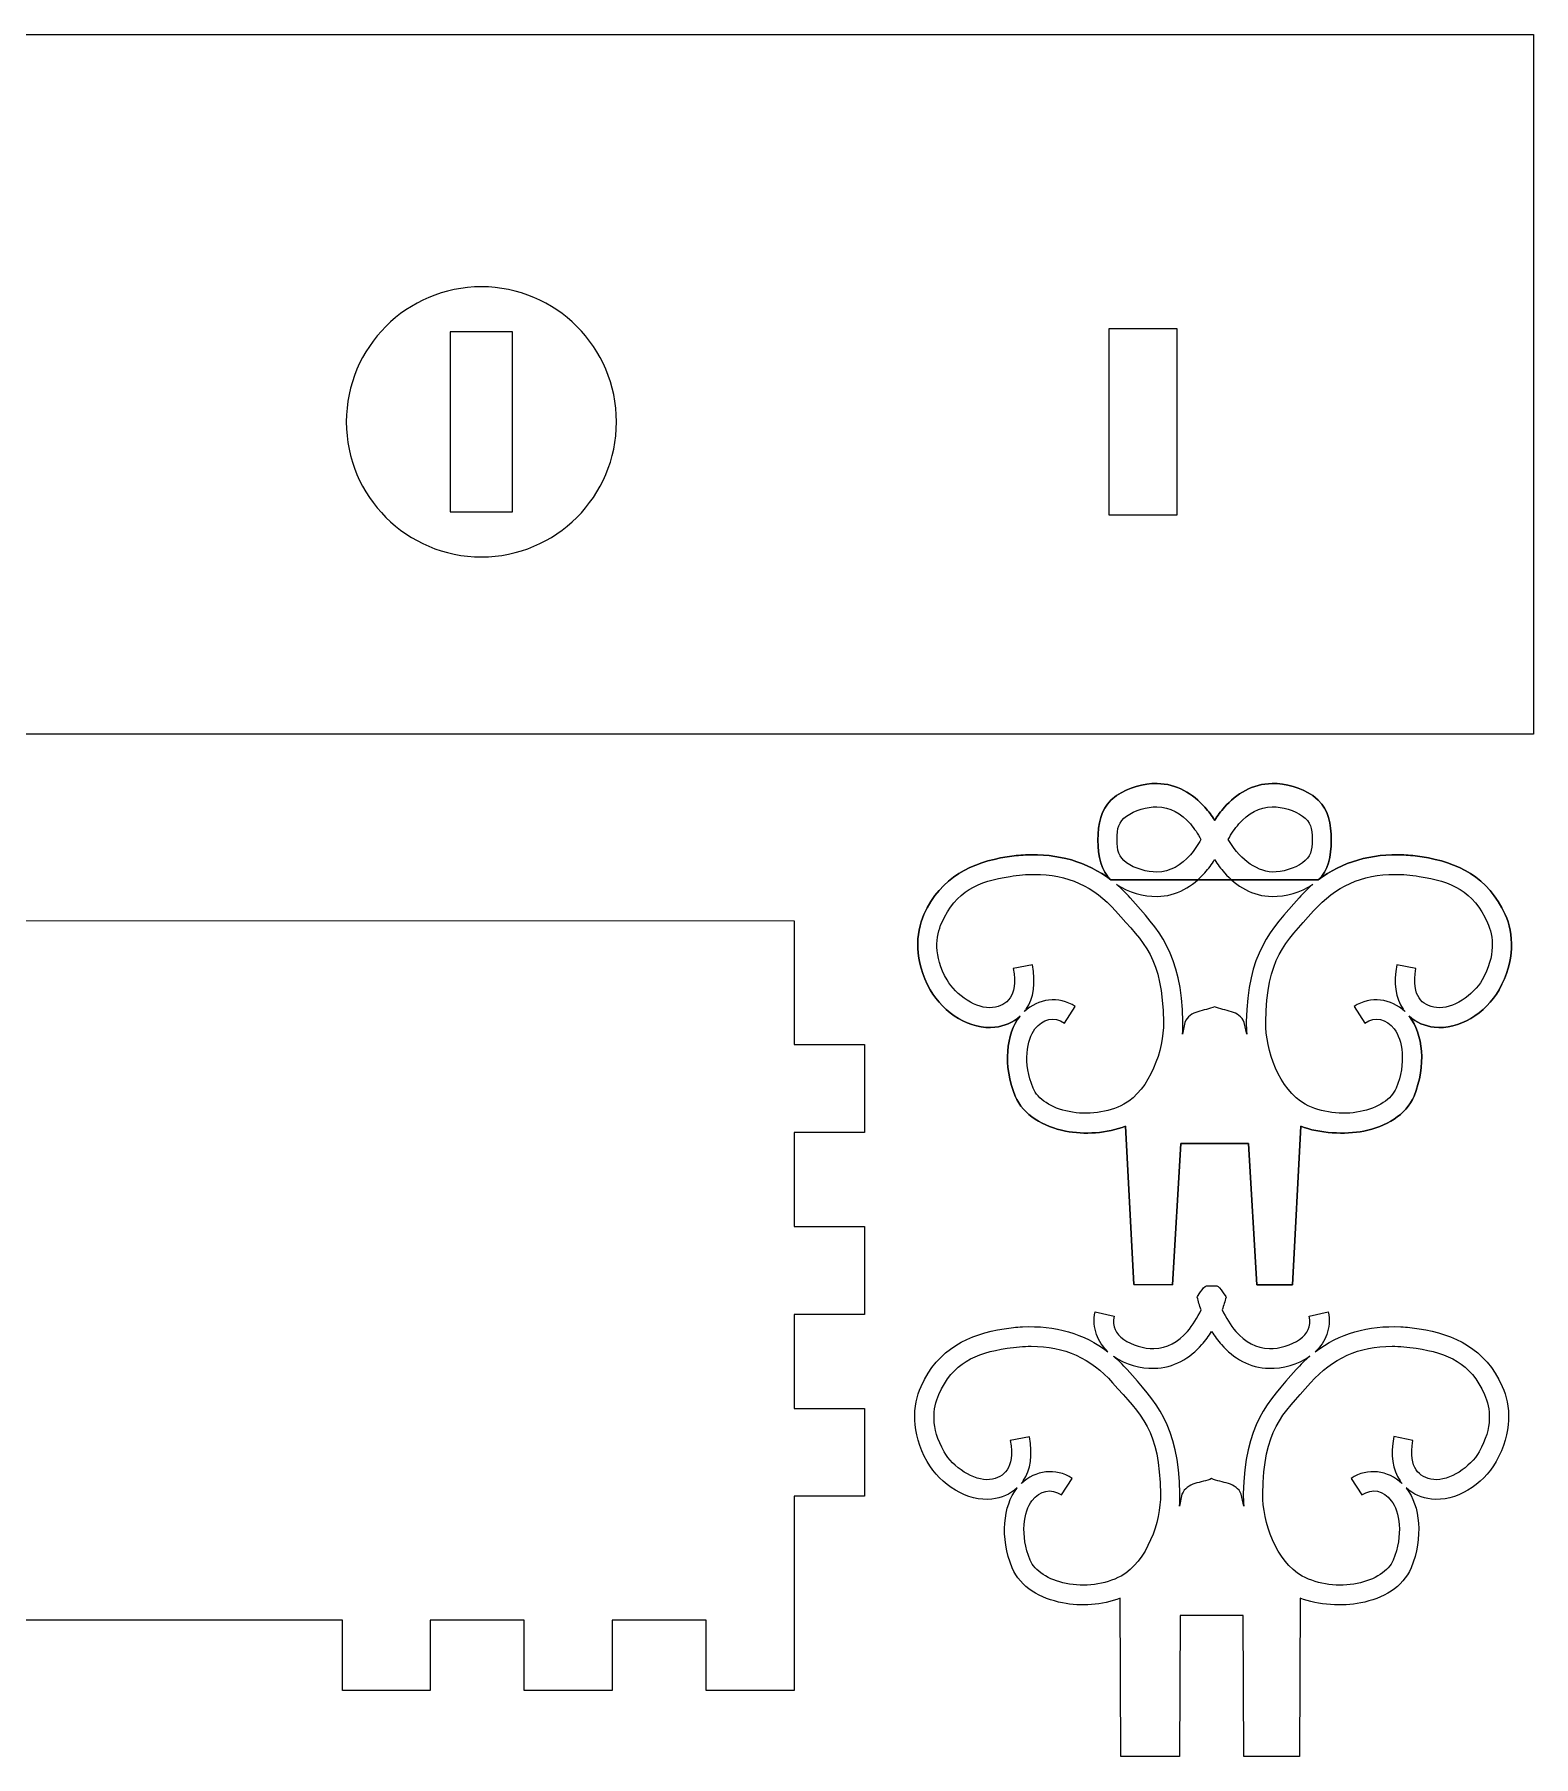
# Model space of a CAD drawing. Header units: millimetres. Extents: x -185 to 230, y -265 to 15.
# Drawn here: x -69.5 to -5.8, y -58.1 to 15.1 of the extents above; entities that cross this region are included whole.
import ezdxf

# ---------------------------------------------------------------- set-up
doc = ezdxf.new("R2010")
doc.units = ezdxf.units.MM
doc.header["$MEASUREMENT"] = 0
doc.layers.add('Layer 1', color=7, linetype='Continuous')

msp = doc.modelspace()

# ---------------------------------------------------------------- linework, layer by layer
at = {"layer": 'Layer 1', "color": 1, "lineweight": 9}
for points, knots in [([(-95.2528, 15.087), (-95.2528, 15.087), (-5.8209, 15.087), (-5.8209, 15.087), (-5.8209, 15.087), (-5.8209, 15.087), (-5.8209, -14.6553), (-5.8209, -14.6553), (-5.8209, -14.6553), (-5.8209, -14.6553), (-95.2528, -14.6553), (-95.2528, -14.6553)], [0, 0, 0, 0, 0.25, 0.25, 0.25, 0.25, 0.5, 0.5, 0.5, 0.5, 1, 1, 1, 1]), ([(-44.7963, -1.3814), (-44.7963, -4.552), (-47.3666, -7.1222), (-50.5372, -7.1222), (-50.5372, -7.1222), (-53.7078, -7.1222), (-56.2781, -4.5519), (-56.2781, -1.3814), (-56.2781, -1.3814), (-56.2781, 1.7892), (-53.7078, 4.3595), (-50.5372, 4.3595), (-50.5372, 4.3595), (-47.3666, 4.3595), (-44.7963, 1.7892), (-44.7963, -1.3814)], [0, 0, 0, 0, 0.2, 0.2, 0.2, 0.2, 0.4, 0.4, 0.4, 0.4, 0.6, 0.6, 0.6, 0.6, 1, 1, 1, 1]), ([(-51.8588, 2.4402), (-51.8588, 2.4402), (-49.2156, 2.4402), (-49.2156, 2.4402), (-49.2156, 2.4402), (-49.2156, 2.4402), (-49.2156, -5.203), (-49.2156, -5.203), (-49.2156, -5.203), (-49.2156, -5.203), (-51.8588, -5.203), (-51.8588, -5.203), (-51.8588, -5.203), (-51.8588, -5.203), (-51.8588, 2.4402), (-51.8588, 2.4402)], [0, 0, 0, 0, 0.2, 0.2, 0.2, 0.2, 0.4, 0.4, 0.4, 0.4, 0.6, 0.6, 0.6, 0.6, 1, 1, 1, 1]), ([(-20.9612, 2.5762), (-20.9612, 2.5762), (-20.9612, -5.339), (-20.9612, -5.339), (-20.9612, -5.339), (-20.9612, -5.339), (-23.8764, -5.339), (-23.8764, -5.339), (-23.8764, -5.339), (-23.8764, -5.339), (-23.8764, 2.5762), (-23.8764, 2.5762), (-23.8764, 2.5762), (-23.8764, 2.5762), (-20.9612, 2.5762), (-20.9612, 2.5762)], [0, 0, 0, 0, 0.2, 0.2, 0.2, 0.2, 0.4, 0.4, 0.4, 0.4, 0.6, 0.6, 0.6, 0.6, 1, 1, 1, 1]), ([(-14.9699, -20.8525), (-14.5469, -20.454), (-14.4185, -19.8626), (-14.4185, -19.1602), (-14.4185, -19.1602), (-14.4185, -18.4578), (-14.5469, -17.8664), (-14.9699, -17.4679), (-14.9699, -17.4679), (-14.9699, -17.4679), (-15.2068, -17.2687), (-15.2068, -17.2687), (-15.2068, -17.2687), (-15.7191, -16.9111), (-16.3512, -16.7494), (-16.9317, -16.7552), (-16.9317, -16.7552), (-17.7583, -16.7632), (-18.4554, -17.1888), (-18.9624, -17.7639), (-18.9624, -17.7639), (-19.1153, -17.9373), (-19.2528, -18.1249), (-19.3756, -18.3216), (-19.3756, -18.3216), (-19.4984, -18.1249), (-19.636, -17.9373), (-19.7889, -17.7639), (-19.7889, -17.7639), (-20.2959, -17.1888), (-20.9931, -16.7635), (-21.8196, -16.7552), (-21.8196, -16.7552), (-22.4003, -16.7492), (-23.0323, -16.9112), (-23.5446, -17.2687), (-23.5446, -17.2687), (-23.5446, -17.2687), (-23.7815, -17.4683), (-23.7815, -17.4683), (-23.7815, -17.4683), (-24.2045, -17.8668), (-24.3329, -18.4582), (-24.3329, -19.1602), (-24.3329, -19.1602), (-24.3329, -19.8622), (-24.2045, -20.4535), (-23.7815, -20.8521)], [0, 0, 0, 0, 0.0769231, 0.0769231, 0.0769231, 0.0769231, 0.1538462, 0.1538462, 0.1538462, 0.1538462, 0.2307692, 0.2307692, 0.2307692, 0.2307692, 0.3076923, 0.3076923, 0.3076923, 0.3076923, 0.3846154, 0.3846154, 0.3846154, 0.3846154, 0.4615385, 0.4615385, 0.4615385, 0.4615385, 0.5384615, 0.5384615, 0.5384615, 0.5384615, 0.6153846, 0.6153846, 0.6153846, 0.6153846, 0.6923077, 0.6923077, 0.6923077, 0.6923077, 0.7692308, 0.7692308, 0.7692308, 0.7692308, 0.8461538, 0.8461538, 0.8461538, 0.8461538, 1, 1, 1, 1]), ([(-21.8275, -17.7469), (-22.2537, -17.7429), (-22.7765, -17.8901), (-23.1137, -18.1396), (-23.1137, -18.1396), (-23.451, -18.3892), (-23.5224, -18.6541), (-23.5225, -19.1318), (-23.5225, -19.1318), (-23.5225, -19.6094), (-23.4511, -19.8744), (-23.1137, -20.124), (-23.1137, -20.124), (-22.7764, -20.3736), (-22.2536, -20.5207), (-21.8275, -20.5167), (-21.8275, -20.5167), (-21.272, -20.5107), (-20.8019, -20.2366), (-20.4064, -19.7881), (-20.4064, -19.7881), (-20.2369, -19.5958), (-20.0863, -19.3715), (-19.9573, -19.1318), (-19.9573, -19.1318), (-20.0863, -18.8921), (-20.2368, -18.6678), (-20.4064, -18.4755), (-20.4064, -18.4755), (-20.8019, -18.0269), (-21.272, -17.7529), (-21.8275, -17.7469)], [0, 0, 0, 0, 0.1111111, 0.1111111, 0.1111111, 0.1111111, 0.2222222, 0.2222222, 0.2222222, 0.2222222, 0.3333333, 0.3333333, 0.3333333, 0.3333333, 0.4444444, 0.4444444, 0.4444444, 0.4444444, 0.5555556, 0.5555556, 0.5555556, 0.5555556, 0.6666667, 0.6666667, 0.6666667, 0.6666667, 0.7777778, 0.7777778, 0.7777778, 0.7777778, 1, 1, 1, 1]), ([(-18.7941, -19.1318), (-18.4067, -19.8489), (-17.6486, -20.4956), (-16.9234, -20.5167), (-16.9234, -20.5167), (-16.4973, -20.5207), (-15.9745, -20.3735), (-15.6373, -20.124), (-15.6373, -20.124), (-15.3, -19.8744), (-15.2291, -19.6095), (-15.2291, -19.1318), (-15.2291, -19.1318), (-15.2291, -18.6542), (-15.3, -18.3892), (-15.6373, -18.1396), (-15.6373, -18.1396), (-15.9746, -17.89), (-16.4974, -17.7429), (-16.9234, -17.7469), (-16.9234, -17.7469), (-17.4789, -17.7529), (-17.9495, -18.027), (-18.345, -18.4755), (-18.345, -18.4755), (-18.5145, -18.6678), (-18.6651, -18.8921), (-18.7941, -19.1318)], [0, 0, 0, 0, 0.125, 0.125, 0.125, 0.125, 0.25, 0.25, 0.25, 0.25, 0.375, 0.375, 0.375, 0.375, 0.5, 0.5, 0.5, 0.5, 0.625, 0.625, 0.625, 0.625, 0.75, 0.75, 0.75, 0.75, 1, 1, 1, 1]), ([(-23.7816, -20.852), (-24.8003, -20.0787), (-26.0309, -19.7223), (-27.4171, -19.7911), (-27.4171, -19.7911), (-27.6713, -19.8037), (-27.931, -19.8305), (-28.1953, -19.8717), (-28.1953, -19.8717), (-29.6852, -20.1043), (-31.01, -20.7172), (-31.7269, -22.3253), (-31.7269, -22.3253), (-32.0803, -23.1179), (-32.1707, -24.2785), (-31.4639, -25.5215), (-31.4639, -25.5215), (-30.8988, -26.5152), (-29.7403, -27.242), (-28.7125, -27.1162), (-28.7125, -27.1162), (-28.3233, -27.0686), (-27.9407, -26.9155), (-27.6418, -26.6423), (-27.6418, -26.6423), (-27.6478, -26.6493), (-27.6542, -26.657), (-27.6601, -26.665), (-27.6601, -26.665), (-28.2209, -27.3809), (-28.3866, -28.753), (-27.8507, -30.039), (-27.8507, -30.039), (-27.5065, -30.865), (-26.651, -31.3435), (-25.7139, -31.5283), (-25.7139, -31.5283), (-24.9228, -31.6844), (-23.9444, -31.6322), (-23.1583, -31.3206), (-23.1583, -31.3206), (-23.1583, -31.3206), (-22.8083, -38.0573), (-22.8083, -38.0573), (-22.8083, -38.0573), (-22.8083, -38.0573), (-21.1683, -38.0593), (-21.1683, -38.0593), (-21.1683, -38.0593), (-21.1683, -38.0593), (-20.8183, -32.06), (-20.8183, -32.06), (-20.8183, -32.06), (-20.8183, -32.06), (-17.9324, -32.06), (-17.9324, -32.06), (-17.9324, -32.06), (-17.9324, -32.06), (-17.5824, -38.0579), (-17.5824, -38.0579), (-17.5824, -38.0579), (-17.5824, -38.0579), (-16.0655, -38.0581), (-16.0655, -38.0581), (-16.0655, -38.0581), (-16.0655, -38.0581), (-15.7155, -31.321), (-15.7155, -31.321), (-15.7155, -31.321), (-14.9294, -31.6326), (-13.8287, -31.6848), (-13.0376, -31.5287), (-13.0376, -31.5287), (-12.1005, -31.3438), (-11.2451, -30.8654), (-10.9008, -30.0394), (-10.9008, -30.0394), (-10.3649, -28.7534), (-10.5306, -27.3814), (-11.0914, -26.6654), (-11.0914, -26.6654), (-11.0974, -26.6574), (-11.1038, -26.6497), (-11.1097, -26.6427), (-11.1097, -26.6427), (-10.8108, -26.9159), (-10.4282, -27.069), (-10.039, -27.1166), (-10.039, -27.1166), (-9.0112, -27.2424), (-7.8527, -26.5156), (-7.2876, -25.5219), (-7.2876, -25.5219), (-6.5808, -24.2789), (-6.6713, -23.1183), (-7.0246, -22.3257), (-7.0246, -22.3257), (-7.7415, -20.7176), (-9.0668, -20.1047), (-10.5567, -19.8721), (-10.5567, -19.8721), (-10.821, -19.8309), (-11.0802, -19.8041), (-11.3344, -19.7915), (-11.3344, -19.7915), (-12.7207, -19.7227), (-13.9512, -20.0791), (-14.9699, -20.8524)], [0, 0, 0, 0, 0.0357143, 0.0357143, 0.0357143, 0.0357143, 0.0714286, 0.0714286, 0.0714286, 0.0714286, 0.1071429, 0.1071429, 0.1071429, 0.1071429, 0.1428571, 0.1428571, 0.1428571, 0.1428571, 0.1785714, 0.1785714, 0.1785714, 0.1785714, 0.2142857, 0.2142857, 0.2142857, 0.2142857, 0.25, 0.25, 0.25, 0.25, 0.2857143, 0.2857143, 0.2857143, 0.2857143, 0.3214286, 0.3214286, 0.3214286, 0.3214286, 0.3571429, 0.3571429, 0.3571429, 0.3571429, 0.3928571, 0.3928571, 0.3928571, 0.3928571, 0.4285714, 0.4285714, 0.4285714, 0.4285714, 0.4642857, 0.4642857, 0.4642857, 0.4642857, 0.5, 0.5, 0.5, 0.5, 0.5357143, 0.5357143, 0.5357143, 0.5357143, 0.5714286, 0.5714286, 0.5714286, 0.5714286, 0.6071429, 0.6071429, 0.6071429, 0.6071429, 0.6428571, 0.6428571, 0.6428571, 0.6428571, 0.6785714, 0.6785714, 0.6785714, 0.6785714, 0.7142857, 0.7142857, 0.7142857, 0.7142857, 0.75, 0.75, 0.75, 0.75, 0.7857143, 0.7857143, 0.7857143, 0.7857143, 0.8214286, 0.8214286, 0.8214286, 0.8214286, 0.8571429, 0.8571429, 0.8571429, 0.8571429, 0.8928571, 0.8928571, 0.8928571, 0.8928571, 0.9285714, 0.9285714, 0.9285714, 0.9285714, 1, 1, 1, 1]), ([(-23.7816, -20.852), (-23.7816, -20.852), (-23.7816, -20.852), (-23.7816, -20.852), (-23.7816, -20.852), (-23.7816, -20.852), (-23.7816, -20.852), (-23.7816, -20.852)], [0, 0, 0, 0, 0.3333333, 0.3333333, 0.3333333, 0.3333333, 1, 1, 1, 1]), ([(-86.222, -22.5815), (-86.222, -22.5815), (-37.2455, -22.5865), (-37.2455, -22.5865), (-37.2455, -22.5865), (-37.2455, -22.5865), (-37.2455, -27.8544), (-37.2455, -27.8544), (-37.2455, -27.8544), (-37.2455, -27.8544), (-34.2514, -27.8544), (-34.2514, -27.8544), (-34.2514, -27.8544), (-34.2514, -27.8544), (-34.2514, -31.5896), (-34.2514, -31.5896), (-34.2514, -31.5896), (-34.2514, -31.5896), (-37.2455, -31.5896), (-37.2455, -31.5896), (-37.2455, -31.5896), (-37.2455, -31.5896), (-37.2455, -35.5868), (-37.2455, -35.5868), (-37.2455, -35.5868), (-37.2455, -35.5868), (-34.2514, -35.5867), (-34.2514, -35.5867), (-34.2514, -35.5867), (-34.2514, -35.5867), (-34.2514, -39.3219), (-34.2514, -39.3219), (-34.2514, -39.3219), (-34.2514, -39.3219), (-37.2455, -39.3219), (-37.2455, -39.3219), (-37.2455, -39.3219), (-37.2455, -39.3219), (-37.2455, -43.3191), (-37.2455, -43.3191), (-37.2455, -43.3191), (-37.2455, -43.3191), (-34.2514, -43.3191), (-34.2514, -43.3191), (-34.2514, -43.3191), (-34.2514, -43.3191), (-34.2514, -47.0543), (-34.2514, -47.0543), (-34.2514, -47.0543), (-34.2514, -47.0543), (-37.2455, -47.0543), (-37.2455, -47.0543), (-37.2455, -47.0543), (-37.2455, -47.0543), (-37.2455, -50.4148), (-37.2455, -50.4148), (-37.2455, -50.4148), (-37.2455, -50.4148), (-37.2455, -52.3222), (-37.2455, -52.3222), (-37.2455, -52.3222), (-37.2455, -52.3222), (-37.2455, -55.3029), (-37.2455, -55.3029), (-37.2455, -55.3029), (-37.2455, -55.3029), (-40.9807, -55.3029), (-40.9807, -55.3029), (-40.9807, -55.3029), (-40.9807, -55.3029), (-40.9807, -52.3222), (-40.9807, -52.3222), (-40.9807, -52.3222), (-40.9807, -52.3222), (-44.9778, -52.3222), (-44.9778, -52.3222), (-44.9778, -52.3222), (-44.9778, -52.3222), (-44.9778, -55.3029), (-44.9778, -55.3029), (-44.9778, -55.3029), (-44.9778, -55.3029), (-48.713, -55.3029), (-48.713, -55.3029), (-48.713, -55.3029), (-48.713, -55.3029), (-48.713, -52.3222), (-48.713, -52.3222), (-48.713, -52.3222), (-48.713, -52.3222), (-52.7102, -52.3222), (-52.7102, -52.3222), (-52.7102, -52.3222), (-52.7102, -52.3222), (-52.7102, -55.3029), (-52.7102, -55.3029), (-52.7102, -55.3029), (-52.7102, -55.3029), (-56.4454, -55.3029), (-56.4454, -55.3029), (-56.4454, -55.3029), (-56.4454, -55.3029), (-56.4454, -52.3222), (-56.4454, -52.3222), (-56.4454, -52.3222), (-73.4667, -52.3222), (-90.4881, -52.3222), (-107.5094, -52.3222), (-107.5094, -52.3222), (-107.5094, -52.3222), (-107.5294, -55.3024), (-107.5294, -55.3024), (-107.5294, -55.3024), (-107.5294, -55.3024), (-111.2254, -55.3023), (-111.2254, -55.3023), (-111.2254, -55.3023), (-111.2254, -55.3023), (-111.2451, -52.3221), (-111.2451, -52.3221), (-111.2451, -52.3221), (-128.2665, -52.3221), (-145.288, -52.3111), (-162.3094, -52.3061), (-162.3094, -52.3061), (-162.3094, -52.3061), (-162.3094, -55.3028), (-162.3094, -55.3028), (-162.3094, -55.3028), (-162.3094, -55.3028), (-166.0451, -55.3029), (-166.0451, -55.3029), (-166.0451, -55.3029), (-166.0451, -55.3029), (-166.0451, -52.3062), (-166.0451, -52.3062), (-166.0451, -52.3062), (-166.0451, -52.3062), (-170.0422, -52.3062), (-170.0422, -52.3062), (-170.0422, -52.3062), (-170.0422, -52.3062), (-170.0422, -55.3029), (-170.0422, -55.3029), (-170.0422, -55.3029), (-170.0422, -55.3029), (-173.7774, -55.3029), (-173.7774, -55.3029), (-173.7774, -55.3029), (-173.7774, -55.3029), (-173.7774, -52.3062), (-173.7774, -52.3062), (-173.7774, -52.3062), (-173.7774, -52.3062), (-177.7746, -52.3062), (-177.7746, -52.3062), (-177.7746, -52.3062), (-177.7746, -52.3062), (-177.7746, -55.3029), (-177.7746, -55.3029), (-177.7746, -55.3029), (-177.7746, -55.3029), (-181.5098, -55.3029), (-181.5098, -55.3029), (-181.5098, -55.3029), (-181.5098, -55.3029), (-181.5098, -52.3062), (-181.5098, -52.3062), (-181.5098, -52.3062), (-181.5098, -52.3062), (-181.5098, -50.8758), (-181.5098, -50.8758), (-181.5098, -50.8758), (-181.5098, -50.8758), (-181.5098, -47.0383), (-181.5098, -47.0383), (-181.5098, -47.0383), (-181.5098, -47.0383), (-184.5101, -47.0383), (-184.5101, -47.0383), (-184.5101, -47.0383), (-184.5101, -47.0383), (-184.5101, -43.3031), (-184.5101, -43.3031), (-184.5101, -43.3031), (-184.5101, -43.3031), (-181.5098, -43.3031), (-181.5098, -43.3031), (-181.5098, -43.3031), (-181.5098, -43.3031), (-181.5098, -39.3059), (-181.5098, -39.3059), (-181.5098, -39.3059), (-181.5098, -39.3059), (-184.5101, -39.3059), (-184.5101, -39.3059), (-184.5101, -39.3059), (-184.5101, -39.3059), (-184.5101, -35.5707), (-184.5101, -35.5707), (-184.5101, -35.5707), (-184.5101, -35.5707), (-181.5098, -35.5707), (-181.5098, -35.5707), (-181.5098, -35.5707), (-181.5098, -35.5707), (-181.5098, -31.5735), (-181.5098, -31.5735), (-181.5098, -31.5735), (-181.5098, -31.5735), (-184.5101, -31.5736), (-184.5101, -31.5736), (-184.5101, -31.5736), (-184.5101, -31.5736), (-184.5101, -27.8384), (-184.5101, -27.8384), (-184.5101, -27.8384), (-184.5101, -27.8384), (-181.5098, -27.8384), (-181.5098, -27.8384), (-181.5098, -27.8384), (-181.5098, -27.8384), (-181.5098, -22.5705), (-181.5098, -22.5705), (-181.5098, -22.5705), (-181.5098, -22.5705), (-136.1302, -22.582), (-136.1302, -22.582), (-136.1302, -22.582), (-136.1302, -22.582), (-136.1302, -25.6223), (-136.1302, -25.6223)], [0, 0, 0, 0, 0.0169492, 0.0169492, 0.0169492, 0.0169492, 0.0338983, 0.0338983, 0.0338983, 0.0338983, 0.0508475, 0.0508475, 0.0508475, 0.0508475, 0.0677966, 0.0677966, 0.0677966, 0.0677966, 0.0847458, 0.0847458, 0.0847458, 0.0847458, 0.1016949, 0.1016949, 0.1016949, 0.1016949, 0.1186441, 0.1186441, 0.1186441, 0.1186441, 0.1355932, 0.1355932, 0.1355932, 0.1355932, 0.1525424, 0.1525424, 0.1525424, 0.1525424, 0.1694915, 0.1694915, 0.1694915, 0.1694915, 0.1864407, 0.1864407, 0.1864407, 0.1864407, 0.2033898, 0.2033898, 0.2033898, 0.2033898, 0.220339, 0.220339, 0.220339, 0.220339, 0.2372881, 0.2372881, 0.2372881, 0.2372881, 0.2542373, 0.2542373, 0.2542373, 0.2542373, 0.2711864, 0.2711864, 0.2711864, 0.2711864, 0.2881356, 0.2881356, 0.2881356, 0.2881356, 0.3050847, 0.3050847, 0.3050847, 0.3050847, 0.3220339, 0.3220339, 0.3220339, 0.3220339, 0.3389831, 0.3389831, 0.3389831, 0.3389831, 0.3559322, 0.3559322, 0.3559322, 0.3559322, 0.3728814, 0.3728814, 0.3728814, 0.3728814, 0.3898305, 0.3898305, 0.3898305, 0.3898305, 0.4067797, 0.4067797, 0.4067797, 0.4067797, 0.4237288, 0.4237288, 0.4237288, 0.4237288, 0.440678, 0.440678, 0.440678, 0.440678, 0.4576271, 0.4576271, 0.4576271, 0.4576271, 0.4745763, 0.4745763, 0.4745763, 0.4745763, 0.4915254, 0.4915254, 0.4915254, 0.4915254, 0.5084746, 0.5084746, 0.5084746, 0.5084746, 0.5254237, 0.5254237, 0.5254237, 0.5254237, 0.5423729, 0.5423729, 0.5423729, 0.5423729, 0.559322, 0.559322, 0.559322, 0.559322, 0.5762712, 0.5762712, 0.5762712, 0.5762712, 0.5932203, 0.5932203, 0.5932203, 0.5932203, 0.6101695, 0.6101695, 0.6101695, 0.6101695, 0.6271186, 0.6271186, 0.6271186, 0.6271186, 0.6440678, 0.6440678, 0.6440678, 0.6440678, 0.6610169, 0.6610169, 0.6610169, 0.6610169, 0.6779661, 0.6779661, 0.6779661, 0.6779661, 0.6949153, 0.6949153, 0.6949153, 0.6949153, 0.7118644, 0.7118644, 0.7118644, 0.7118644, 0.7288136, 0.7288136, 0.7288136, 0.7288136, 0.7457627, 0.7457627, 0.7457627, 0.7457627, 0.7627119, 0.7627119, 0.7627119, 0.7627119, 0.779661, 0.779661, 0.779661, 0.779661, 0.7966102, 0.7966102, 0.7966102, 0.7966102, 0.8135593, 0.8135593, 0.8135593, 0.8135593, 0.8305085, 0.8305085, 0.8305085, 0.8305085, 0.8474576, 0.8474576, 0.8474576, 0.8474576, 0.8644068, 0.8644068, 0.8644068, 0.8644068, 0.8813559, 0.8813559, 0.8813559, 0.8813559, 0.8983051, 0.8983051, 0.8983051, 0.8983051, 0.9152542, 0.9152542, 0.9152542, 0.9152542, 0.9322034, 0.9322034, 0.9322034, 0.9322034, 0.9491525, 0.9491525, 0.9491525, 0.9491525, 0.9661017, 0.9661017, 0.9661017, 0.9661017, 1, 1, 1, 1])]:
    msp.add_open_spline(points, degree=3, knots=knots, dxfattribs=at)
at = {"layer": 'Layer 1'}
for points, knots in [([(-14.9699, -20.8525), (-14.5469, -20.454), (-14.4185, -19.8626), (-14.4185, -19.1602), (-14.4185, -19.1602), (-14.4185, -18.4578), (-14.5469, -17.8664), (-14.9699, -17.4679), (-14.9699, -17.4679), (-14.9699, -17.4679), (-15.2068, -17.2687), (-15.2068, -17.2687), (-15.2068, -17.2687), (-15.7191, -16.9111), (-16.3512, -16.7494), (-16.9317, -16.7552), (-16.9317, -16.7552), (-17.7583, -16.7632), (-18.4554, -17.1888), (-18.9624, -17.7639), (-18.9624, -17.7639), (-19.1153, -17.9373), (-19.2528, -18.1249), (-19.3756, -18.3216), (-19.3756, -18.3216), (-19.4984, -18.1249), (-19.636, -17.9373), (-19.7889, -17.7639), (-19.7889, -17.7639), (-20.2959, -17.1888), (-20.9931, -16.7635), (-21.8196, -16.7552), (-21.8196, -16.7552), (-22.4003, -16.7492), (-23.0323, -16.9112), (-23.5446, -17.2687), (-23.5446, -17.2687), (-23.5446, -17.2687), (-23.7815, -17.4683), (-23.7815, -17.4683), (-23.7815, -17.4683), (-24.2045, -17.8668), (-24.3329, -18.4582), (-24.3329, -19.1602), (-24.3329, -19.1602), (-24.3329, -19.8622), (-24.2045, -20.4535), (-23.7815, -20.8521), (-23.7815, -20.8521), (-23.7815, -20.8521), (-14.9699, -20.8525), (-14.9699, -20.8525)], [0, 0, 0, 0, 0.0714286, 0.0714286, 0.0714286, 0.0714286, 0.1428571, 0.1428571, 0.1428571, 0.1428571, 0.2142857, 0.2142857, 0.2142857, 0.2142857, 0.2857143, 0.2857143, 0.2857143, 0.2857143, 0.3571429, 0.3571429, 0.3571429, 0.3571429, 0.4285714, 0.4285714, 0.4285714, 0.4285714, 0.5, 0.5, 0.5, 0.5, 0.5714286, 0.5714286, 0.5714286, 0.5714286, 0.6428571, 0.6428571, 0.6428571, 0.6428571, 0.7142857, 0.7142857, 0.7142857, 0.7142857, 0.7857143, 0.7857143, 0.7857143, 0.7857143, 0.8571429, 0.8571429, 0.8571429, 0.8571429, 1, 1, 1, 1]), ([(-21.8275, -17.7469), (-22.2537, -17.7429), (-22.7765, -17.8901), (-23.1137, -18.1396), (-23.1137, -18.1396), (-23.451, -18.3892), (-23.5224, -18.6541), (-23.5225, -19.1318), (-23.5225, -19.1318), (-23.5225, -19.6094), (-23.4511, -19.8744), (-23.1137, -20.124), (-23.1137, -20.124), (-22.7764, -20.3736), (-22.2536, -20.5207), (-21.8275, -20.5167), (-21.8275, -20.5167), (-21.272, -20.5107), (-20.8019, -20.2366), (-20.4064, -19.7881), (-20.4064, -19.7881), (-20.2369, -19.5958), (-20.0863, -19.3715), (-19.9573, -19.1318), (-19.9573, -19.1318), (-20.0863, -18.8921), (-20.2368, -18.6678), (-20.4064, -18.4755), (-20.4064, -18.4755), (-20.8019, -18.0269), (-21.272, -17.7529), (-21.8275, -17.7469)], [0, 0, 0, 0, 0.1111111, 0.1111111, 0.1111111, 0.1111111, 0.2222222, 0.2222222, 0.2222222, 0.2222222, 0.3333333, 0.3333333, 0.3333333, 0.3333333, 0.4444444, 0.4444444, 0.4444444, 0.4444444, 0.5555556, 0.5555556, 0.5555556, 0.5555556, 0.6666667, 0.6666667, 0.6666667, 0.6666667, 0.7777778, 0.7777778, 0.7777778, 0.7777778, 1, 1, 1, 1]), ([(-18.7941, -19.1318), (-18.4067, -19.8489), (-17.6486, -20.4956), (-16.9234, -20.5167), (-16.9234, -20.5167), (-16.4973, -20.5207), (-15.9745, -20.3735), (-15.6373, -20.124), (-15.6373, -20.124), (-15.3, -19.8744), (-15.2291, -19.6095), (-15.2291, -19.1318), (-15.2291, -19.1318), (-15.2291, -18.6542), (-15.3, -18.3892), (-15.6373, -18.1396), (-15.6373, -18.1396), (-15.9746, -17.89), (-16.4974, -17.7429), (-16.9234, -17.7469), (-16.9234, -17.7469), (-17.4789, -17.7529), (-17.9495, -18.027), (-18.345, -18.4755), (-18.345, -18.4755), (-18.5145, -18.6678), (-18.6651, -18.8921), (-18.7941, -19.1318)], [0, 0, 0, 0, 0.125, 0.125, 0.125, 0.125, 0.25, 0.25, 0.25, 0.25, 0.375, 0.375, 0.375, 0.375, 0.5, 0.5, 0.5, 0.5, 0.625, 0.625, 0.625, 0.625, 0.75, 0.75, 0.75, 0.75, 1, 1, 1, 1]), ([(-23.7816, -20.852), (-24.8003, -20.0787), (-26.0309, -19.7223), (-27.4171, -19.7911), (-27.4171, -19.7911), (-27.6713, -19.8037), (-27.931, -19.8305), (-28.1953, -19.8717), (-28.1953, -19.8717), (-29.6852, -20.1043), (-31.01, -20.7172), (-31.7269, -22.3253), (-31.7269, -22.3253), (-32.0803, -23.1179), (-32.1707, -24.2785), (-31.4639, -25.5215), (-31.4639, -25.5215), (-30.8988, -26.5152), (-29.7403, -27.242), (-28.7125, -27.1162), (-28.7125, -27.1162), (-28.3233, -27.0686), (-27.9407, -26.9155), (-27.6418, -26.6423), (-27.6418, -26.6423), (-27.6478, -26.6493), (-27.6542, -26.657), (-27.6601, -26.665), (-27.6601, -26.665), (-28.2209, -27.3809), (-28.3866, -28.753), (-27.8507, -30.039), (-27.8507, -30.039), (-27.5065, -30.865), (-26.651, -31.3435), (-25.7139, -31.5283), (-25.7139, -31.5283), (-24.9228, -31.6844), (-23.9444, -31.6322), (-23.1583, -31.3206), (-23.1583, -31.3206), (-23.1583, -31.3206), (-22.8083, -38.0573), (-22.8083, -38.0573), (-22.8083, -38.0573), (-22.8083, -38.0573), (-21.1683, -38.0593), (-21.1683, -38.0593), (-21.1683, -38.0593), (-21.1683, -38.0593), (-20.8183, -32.06), (-20.8183, -32.06), (-20.8183, -32.06), (-20.8183, -32.06), (-17.9324, -32.06), (-17.9324, -32.06), (-17.9324, -32.06), (-17.9324, -32.06), (-17.5824, -38.0579), (-17.5824, -38.0579), (-17.5824, -38.0579), (-17.5824, -38.0579), (-16.0655, -38.0581), (-16.0655, -38.0581), (-16.0655, -38.0581), (-16.0655, -38.0581), (-15.7155, -31.321), (-15.7155, -31.321), (-15.7155, -31.321), (-14.9294, -31.6326), (-13.8287, -31.6848), (-13.0376, -31.5287), (-13.0376, -31.5287), (-12.1005, -31.3438), (-11.2451, -30.8654), (-10.9008, -30.0394), (-10.9008, -30.0394), (-10.3649, -28.7534), (-10.5306, -27.3814), (-11.0914, -26.6654), (-11.0914, -26.6654), (-11.0974, -26.6574), (-11.1038, -26.6497), (-11.1097, -26.6427), (-11.1097, -26.6427), (-10.8108, -26.9159), (-10.4282, -27.069), (-10.039, -27.1166), (-10.039, -27.1166), (-9.0112, -27.2424), (-7.8527, -26.5156), (-7.2876, -25.5219), (-7.2876, -25.5219), (-6.5808, -24.2789), (-6.6713, -23.1183), (-7.0246, -22.3257), (-7.0246, -22.3257), (-7.7415, -20.7176), (-9.0668, -20.1047), (-10.5567, -19.8721), (-10.5567, -19.8721), (-10.821, -19.8309), (-11.0802, -19.8041), (-11.3344, -19.7915), (-11.3344, -19.7915), (-12.7207, -19.7227), (-13.9512, -20.0791), (-14.9699, -20.8524), (-14.9699, -20.8524), (-14.9699, -20.8524), (-23.7816, -20.852), (-23.7816, -20.852)], [0, 0, 0, 0, 0.0344828, 0.0344828, 0.0344828, 0.0344828, 0.0689655, 0.0689655, 0.0689655, 0.0689655, 0.1034483, 0.1034483, 0.1034483, 0.1034483, 0.137931, 0.137931, 0.137931, 0.137931, 0.1724138, 0.1724138, 0.1724138, 0.1724138, 0.2068966, 0.2068966, 0.2068966, 0.2068966, 0.2413793, 0.2413793, 0.2413793, 0.2413793, 0.2758621, 0.2758621, 0.2758621, 0.2758621, 0.3103448, 0.3103448, 0.3103448, 0.3103448, 0.3448276, 0.3448276, 0.3448276, 0.3448276, 0.3793103, 0.3793103, 0.3793103, 0.3793103, 0.4137931, 0.4137931, 0.4137931, 0.4137931, 0.4482759, 0.4482759, 0.4482759, 0.4482759, 0.4827586, 0.4827586, 0.4827586, 0.4827586, 0.5172414, 0.5172414, 0.5172414, 0.5172414, 0.5517241, 0.5517241, 0.5517241, 0.5517241, 0.5862069, 0.5862069, 0.5862069, 0.5862069, 0.6206897, 0.6206897, 0.6206897, 0.6206897, 0.6551724, 0.6551724, 0.6551724, 0.6551724, 0.6896552, 0.6896552, 0.6896552, 0.6896552, 0.7241379, 0.7241379, 0.7241379, 0.7241379, 0.7586207, 0.7586207, 0.7586207, 0.7586207, 0.7931034, 0.7931034, 0.7931034, 0.7931034, 0.8275862, 0.8275862, 0.8275862, 0.8275862, 0.862069, 0.862069, 0.862069, 0.862069, 0.8965517, 0.8965517, 0.8965517, 0.8965517, 0.9310345, 0.9310345, 0.9310345, 0.9310345, 1, 1, 1, 1]), ([(-19.3757, -19.9894), (-19.4985, -20.1861), (-19.6361, -20.3737), (-19.789, -20.5471), (-19.789, -20.5471), (-20.296, -21.1222), (-20.9932, -21.5475), (-21.8197, -21.5558), (-21.8197, -21.5558), (-22.4004, -21.5618), (-23.0324, -21.3998), (-23.5447, -21.0423), (-23.5447, -21.0423), (-23.343, -21.2141), (-23.1503, -21.403), (-22.9673, -21.6096), (-22.9673, -21.6096), (-21.7553, -22.9775), (-20.7706, -23.9545), (-20.7217, -26.8883), (-20.7217, -26.8883), (-20.7187, -27.0578), (-20.7257, -27.2346), (-20.7404, -27.4157), (-20.7404, -27.4157), (-20.7404, -27.4157), (-20.6368, -26.9103), (-20.6368, -26.9103), (-20.6368, -26.9103), (-20.6368, -26.9103), (-20.6362, -26.9093), (-20.6362, -26.9093), (-20.6362, -26.9093), (-20.5336, -26.6526), (-20.3234, -26.5334), (-20.0881, -26.4557), (-20.0881, -26.4557), (-19.8529, -26.378), (-19.5907, -26.3392), (-19.3756, -26.2444), (-19.3756, -26.2444), (-19.1606, -26.3392), (-18.8984, -26.378), (-18.6631, -26.4557), (-18.6631, -26.4557), (-18.4279, -26.5334), (-18.2176, -26.6526), (-18.115, -26.9093), (-18.115, -26.9093), (-18.115, -26.9093), (-18.1144, -26.9103), (-18.1144, -26.9103), (-18.1144, -26.9103), (-18.1144, -26.9103), (-18.0108, -27.4157), (-18.0108, -27.4157), (-18.0108, -27.4157), (-18.026, -27.2346), (-18.0323, -27.0578), (-18.0295, -26.8883), (-18.0295, -26.8883), (-17.9807, -23.9545), (-16.996, -22.9775), (-15.784, -21.6096), (-15.784, -21.6096), (-15.601, -21.403), (-15.4083, -21.2141), (-15.2066, -21.0423), (-15.2066, -21.0423), (-15.7189, -21.3999), (-16.351, -21.5617), (-16.9315, -21.5558), (-16.9315, -21.5558), (-17.7581, -21.5478), (-18.4552, -21.1222), (-18.9622, -20.5471), (-18.9622, -20.5471), (-19.1151, -20.3737), (-19.2526, -20.1861), (-19.3754, -19.9894), (-19.3754, -19.9894), (-19.3754, -19.9894), (-19.3757, -19.9894), (-19.3757, -19.9894)], [0, 0, 0, 0, 0.0454545, 0.0454545, 0.0454545, 0.0454545, 0.0909091, 0.0909091, 0.0909091, 0.0909091, 0.1363636, 0.1363636, 0.1363636, 0.1363636, 0.1818182, 0.1818182, 0.1818182, 0.1818182, 0.2272727, 0.2272727, 0.2272727, 0.2272727, 0.2727273, 0.2727273, 0.2727273, 0.2727273, 0.3181818, 0.3181818, 0.3181818, 0.3181818, 0.3636364, 0.3636364, 0.3636364, 0.3636364, 0.4090909, 0.4090909, 0.4090909, 0.4090909, 0.4545455, 0.4545455, 0.4545455, 0.4545455, 0.5, 0.5, 0.5, 0.5, 0.5454545, 0.5454545, 0.5454545, 0.5454545, 0.5909091, 0.5909091, 0.5909091, 0.5909091, 0.6363636, 0.6363636, 0.6363636, 0.6363636, 0.6818182, 0.6818182, 0.6818182, 0.6818182, 0.7272727, 0.7272727, 0.7272727, 0.7272727, 0.7727273, 0.7727273, 0.7727273, 0.7727273, 0.8181818, 0.8181818, 0.8181818, 0.8181818, 0.8636364, 0.8636364, 0.8636364, 0.8636364, 0.9090909, 0.9090909, 0.9090909, 0.9090909, 1, 1, 1, 1]), ([(-27.0439, -20.6159), (-27.3698, -20.6168), (-27.711, -20.6453), (-28.0689, -20.7012), (-28.0689, -20.7012), (-29.4355, -20.9145), (-30.3724, -21.3253), (-30.9722, -22.6708), (-30.9722, -22.6708), (-31.2284, -23.2454), (-31.331, -24.0739), (-30.7466, -25.1016), (-30.7466, -25.1016), (-30.3802, -25.746), (-29.4767, -26.3636), (-28.8115, -26.2822), (-28.8115, -26.2822), (-28.4789, -26.2415), (-28.2271, -26.1071), (-28.0661, -25.8683), (-28.0661, -25.8683), (-27.9051, -25.6295), (-27.811, -25.2461), (-27.9326, -24.6242), (-27.9326, -24.6242), (-27.9326, -24.6242), (-27.1203, -24.461), (-27.1203, -24.461), (-27.1203, -24.461), (-26.969, -25.2347), (-27.0693, -25.8776), (-27.3826, -26.3422), (-27.3826, -26.3422), (-27.4069, -26.3782), (-27.4326, -26.4124), (-27.459, -26.4457), (-27.459, -26.4457), (-26.8803, -25.905), (-26.0088, -25.7655), (-25.3022, -26.2349), (-25.3022, -26.2349), (-25.3022, -26.2349), (-25.7562, -26.9375), (-25.7562, -26.9375), (-25.7562, -26.9375), (-26.212, -26.6346), (-26.6696, -26.75), (-27.0116, -27.1865), (-27.0116, -27.1865), (-27.3536, -27.6231), (-27.5329, -28.6437), (-27.0879, -29.7115), (-27.0879, -29.7115), (-26.8997, -30.1631), (-26.315, -30.5534), (-25.5553, -30.7033), (-25.5553, -30.7033), (-24.7956, -30.8532), (-23.9032, -30.7571), (-23.2278, -30.3853), (-23.2278, -30.3853), (-22.1263, -29.779), (-21.53, -28.0665), (-21.5493, -26.9021), (-21.5493, -26.9021), (-21.5953, -24.1383), (-22.3441, -23.5693), (-23.5833, -22.1707), (-23.5833, -22.1707), (-24.5094, -21.1254), (-25.6316, -20.6119), (-27.0436, -20.6159), (-27.0436, -20.6159), (-27.0436, -20.6159), (-27.0439, -20.6159), (-27.0439, -20.6159)], [0, 0, 0, 0, 0.05, 0.05, 0.05, 0.05, 0.1, 0.1, 0.1, 0.1, 0.15, 0.15, 0.15, 0.15, 0.2, 0.2, 0.2, 0.2, 0.25, 0.25, 0.25, 0.25, 0.3, 0.3, 0.3, 0.3, 0.35, 0.35, 0.35, 0.35, 0.4, 0.4, 0.4, 0.4, 0.45, 0.45, 0.45, 0.45, 0.5, 0.5, 0.5, 0.5, 0.55, 0.55, 0.55, 0.55, 0.6, 0.6, 0.6, 0.6, 0.65, 0.65, 0.65, 0.65, 0.7, 0.7, 0.7, 0.7, 0.75, 0.75, 0.75, 0.75, 0.8, 0.8, 0.8, 0.8, 0.85, 0.85, 0.85, 0.85, 0.9, 0.9, 0.9, 0.9, 1, 1, 1, 1]), ([(-23.7816, -20.852), (-23.7816, -20.852), (-23.7816, -20.852), (-23.7816, -20.852), (-23.7816, -20.852), (-23.7816, -20.852), (-23.7816, -20.852), (-23.7816, -20.852)], [0, 0, 0, 0, 0.3333333, 0.3333333, 0.3333333, 0.3333333, 1, 1, 1, 1]), ([(-11.7077, -20.6159), (-13.1197, -20.6119), (-14.2419, -21.1255), (-15.168, -22.1707), (-15.168, -22.1707), (-16.4072, -23.5693), (-17.1559, -24.1383), (-17.2019, -26.9021), (-17.2019, -26.9021), (-17.2213, -28.0665), (-16.6251, -29.779), (-15.5236, -30.3853), (-15.5236, -30.3853), (-14.8482, -30.7571), (-13.9558, -30.8531), (-13.1961, -30.7033), (-13.1961, -30.7033), (-12.4364, -30.5534), (-11.8517, -30.1631), (-11.6635, -29.7115), (-11.6635, -29.7115), (-11.2185, -28.6436), (-11.3978, -27.623), (-11.7398, -27.1865), (-11.7398, -27.1865), (-12.0818, -26.7499), (-12.5394, -26.6346), (-12.9952, -26.9375), (-12.9952, -26.9375), (-12.9952, -26.9375), (-13.4492, -26.2349), (-13.4492, -26.2349), (-13.4492, -26.2349), (-12.7427, -25.7655), (-11.8711, -25.905), (-11.2924, -26.4457), (-11.2924, -26.4457), (-11.3188, -26.4124), (-11.3446, -26.3782), (-11.3688, -26.3422), (-11.3688, -26.3422), (-11.6821, -25.8775), (-11.7824, -25.2346), (-11.6311, -24.461), (-11.6311, -24.461), (-11.6311, -24.461), (-10.8188, -24.6242), (-10.8188, -24.6242), (-10.8188, -24.6242), (-10.9404, -25.2461), (-10.8463, -25.6296), (-10.6854, -25.8683), (-10.6854, -25.8683), (-10.5244, -26.1071), (-10.2726, -26.2415), (-9.94, -26.2822), (-9.94, -26.2822), (-9.2749, -26.3636), (-8.3713, -25.746), (-8.0049, -25.1016), (-8.0049, -25.1016), (-7.4205, -24.0739), (-7.5231, -23.2455), (-7.7793, -22.6708), (-7.7793, -22.6708), (-8.3791, -21.3254), (-9.3161, -20.9146), (-10.6826, -20.7012), (-10.6826, -20.7012), (-11.0405, -20.6453), (-11.3817, -20.6168), (-11.7076, -20.6159), (-11.7076, -20.6159), (-11.7076, -20.6159), (-11.7077, -20.6159), (-11.7077, -20.6159)], [0, 0, 0, 0, 0.05, 0.05, 0.05, 0.05, 0.1, 0.1, 0.1, 0.1, 0.15, 0.15, 0.15, 0.15, 0.2, 0.2, 0.2, 0.2, 0.25, 0.25, 0.25, 0.25, 0.3, 0.3, 0.3, 0.3, 0.35, 0.35, 0.35, 0.35, 0.4, 0.4, 0.4, 0.4, 0.45, 0.45, 0.45, 0.45, 0.5, 0.5, 0.5, 0.5, 0.55, 0.55, 0.55, 0.55, 0.6, 0.6, 0.6, 0.6, 0.65, 0.65, 0.65, 0.65, 0.7, 0.7, 0.7, 0.7, 0.75, 0.75, 0.75, 0.75, 0.8, 0.8, 0.8, 0.8, 0.85, 0.85, 0.85, 0.85, 0.9, 0.9, 0.9, 0.9, 1, 1, 1, 1]), ([(-19.5015, -40.0473), (-19.6243, -40.244), (-19.7619, -40.4316), (-19.9148, -40.605), (-19.9148, -40.605), (-20.4218, -41.1801), (-21.119, -41.6054), (-21.9455, -41.6137), (-21.9455, -41.6137), (-22.5262, -41.6197), (-23.1582, -41.4577), (-23.6705, -41.1002), (-23.6705, -41.1002), (-23.4688, -41.272), (-23.2761, -41.4609), (-23.0931, -41.6675), (-23.0931, -41.6675), (-21.8811, -43.0354), (-20.8964, -44.0123), (-20.8475, -46.9462), (-20.8475, -46.9462), (-20.8445, -47.1157), (-20.8515, -47.2925), (-20.8662, -47.4736), (-20.8662, -47.4736), (-20.8662, -47.4736), (-20.7626, -46.9682), (-20.7626, -46.9682), (-20.7626, -46.9682), (-20.7626, -46.9682), (-20.762, -46.9672), (-20.762, -46.9672), (-20.762, -46.9672), (-20.6594, -46.7105), (-20.4492, -46.5913), (-20.2139, -46.5136), (-20.2139, -46.5136), (-19.9787, -46.4359), (-19.7165, -46.3971), (-19.5014, -46.3023), (-19.5014, -46.3023), (-19.2864, -46.3971), (-19.0242, -46.4359), (-18.7889, -46.5136), (-18.7889, -46.5136), (-18.5537, -46.5913), (-18.3434, -46.7105), (-18.2408, -46.9672), (-18.2408, -46.9672), (-18.2408, -46.9672), (-18.2402, -46.9682), (-18.2402, -46.9682), (-18.2402, -46.9682), (-18.2402, -46.9682), (-18.1366, -47.4736), (-18.1366, -47.4736), (-18.1366, -47.4736), (-18.1518, -47.2925), (-18.1581, -47.1157), (-18.1553, -46.9462), (-18.1553, -46.9462), (-18.1065, -44.0124), (-17.1218, -43.0354), (-15.9099, -41.6675), (-15.9099, -41.6675), (-15.7269, -41.4609), (-15.5342, -41.272), (-15.3325, -41.1002), (-15.3325, -41.1002), (-15.8448, -41.4578), (-16.4768, -41.6196), (-17.0574, -41.6137), (-17.0574, -41.6137), (-17.884, -41.6057), (-18.5811, -41.1801), (-19.0881, -40.605), (-19.0881, -40.605), (-19.241, -40.4316), (-19.3785, -40.244), (-19.5013, -40.0473), (-19.5013, -40.0473), (-19.5013, -40.0473), (-19.5015, -40.0473), (-19.5015, -40.0473)], [0, 0, 0, 0, 0.0454545, 0.0454545, 0.0454545, 0.0454545, 0.0909091, 0.0909091, 0.0909091, 0.0909091, 0.1363636, 0.1363636, 0.1363636, 0.1363636, 0.1818182, 0.1818182, 0.1818182, 0.1818182, 0.2272727, 0.2272727, 0.2272727, 0.2272727, 0.2727273, 0.2727273, 0.2727273, 0.2727273, 0.3181818, 0.3181818, 0.3181818, 0.3181818, 0.3636364, 0.3636364, 0.3636364, 0.3636364, 0.4090909, 0.4090909, 0.4090909, 0.4090909, 0.4545455, 0.4545455, 0.4545455, 0.4545455, 0.5, 0.5, 0.5, 0.5, 0.5454545, 0.5454545, 0.5454545, 0.5454545, 0.5909091, 0.5909091, 0.5909091, 0.5909091, 0.6363636, 0.6363636, 0.6363636, 0.6363636, 0.6818182, 0.6818182, 0.6818182, 0.6818182, 0.7272727, 0.7272727, 0.7272727, 0.7272727, 0.7727273, 0.7727273, 0.7727273, 0.7727273, 0.8181818, 0.8181818, 0.8181818, 0.8181818, 0.8636364, 0.8636364, 0.8636364, 0.8636364, 0.9090909, 0.9090909, 0.9090909, 0.9090909, 1, 1, 1, 1]), ([(-27.1697, -40.6738), (-27.4956, -40.6747), (-27.8368, -40.7032), (-28.1947, -40.7591), (-28.1947, -40.7591), (-29.5613, -40.9724), (-30.4982, -41.3832), (-31.098, -42.7287), (-31.098, -42.7287), (-31.3542, -43.3033), (-31.4568, -44.1318), (-30.8724, -45.1595), (-30.8724, -45.1595), (-30.506, -45.8039), (-29.6025, -46.4215), (-28.9373, -46.3401), (-28.9373, -46.3401), (-28.6047, -46.2994), (-28.3529, -46.165), (-28.1919, -45.9262), (-28.1919, -45.9262), (-28.0309, -45.6874), (-27.9369, -45.304), (-28.0585, -44.6821), (-28.0585, -44.6821), (-28.0585, -44.6821), (-27.2462, -44.5189), (-27.2462, -44.5189), (-27.2462, -44.5189), (-27.0949, -45.2926), (-27.1952, -45.9355), (-27.5085, -46.4001), (-27.5085, -46.4001), (-27.5328, -46.4361), (-27.5585, -46.4703), (-27.5849, -46.5036), (-27.5849, -46.5036), (-27.0062, -45.9629), (-26.1347, -45.8234), (-25.4281, -46.2928), (-25.4281, -46.2928), (-25.4281, -46.2928), (-25.8821, -46.9954), (-25.8821, -46.9954), (-25.8821, -46.9954), (-26.3379, -46.6926), (-26.7955, -46.8079), (-27.1375, -47.2444), (-27.1375, -47.2444), (-27.4795, -47.681), (-27.6588, -48.7016), (-27.2138, -49.7694), (-27.2138, -49.7694), (-27.0256, -50.221), (-26.4409, -50.6113), (-25.6812, -50.7611), (-25.6812, -50.7611), (-24.9215, -50.911), (-24.0291, -50.8149), (-23.3537, -50.4431), (-23.3537, -50.4431), (-22.2522, -49.8368), (-21.6559, -48.1243), (-21.6753, -46.9599), (-21.6753, -46.9599), (-21.7213, -44.1961), (-22.4701, -43.6271), (-23.7093, -42.2285), (-23.7093, -42.2285), (-24.6354, -41.1833), (-25.7576, -40.6697), (-27.1696, -40.6737), (-27.1696, -40.6737), (-27.1696, -40.6737), (-27.1697, -40.6738), (-27.1697, -40.6738)], [0, 0, 0, 0, 0.05, 0.05, 0.05, 0.05, 0.1, 0.1, 0.1, 0.1, 0.15, 0.15, 0.15, 0.15, 0.2, 0.2, 0.2, 0.2, 0.25, 0.25, 0.25, 0.25, 0.3, 0.3, 0.3, 0.3, 0.35, 0.35, 0.35, 0.35, 0.4, 0.4, 0.4, 0.4, 0.45, 0.45, 0.45, 0.45, 0.5, 0.5, 0.5, 0.5, 0.55, 0.55, 0.55, 0.55, 0.6, 0.6, 0.6, 0.6, 0.65, 0.65, 0.65, 0.65, 0.7, 0.7, 0.7, 0.7, 0.75, 0.75, 0.75, 0.75, 0.8, 0.8, 0.8, 0.8, 0.85, 0.85, 0.85, 0.85, 0.9, 0.9, 0.9, 0.9, 1, 1, 1, 1]), ([(-11.8335, -40.6738), (-13.2455, -40.6698), (-14.3676, -41.1834), (-15.2938, -42.2286), (-15.2938, -42.2286), (-16.533, -43.6272), (-17.2817, -44.1962), (-17.3277, -46.96), (-17.3277, -46.96), (-17.3471, -48.1244), (-16.7509, -49.8369), (-15.6494, -50.4432), (-15.6494, -50.4432), (-14.974, -50.815), (-14.0816, -50.911), (-13.3219, -50.7611), (-13.3219, -50.7611), (-12.5622, -50.6112), (-11.9775, -50.2209), (-11.7893, -49.7693), (-11.7893, -49.7693), (-11.3443, -48.7014), (-11.5236, -47.6808), (-11.8656, -47.2443), (-11.8656, -47.2443), (-12.2076, -46.8077), (-12.6652, -46.6924), (-13.121, -46.9953), (-13.121, -46.9953), (-13.121, -46.9953), (-13.575, -46.2927), (-13.575, -46.2927), (-13.575, -46.2927), (-12.8685, -45.8233), (-11.9969, -45.9628), (-11.4182, -46.5035), (-11.4182, -46.5035), (-11.4446, -46.4702), (-11.4704, -46.436), (-11.4946, -46.4), (-11.4946, -46.4), (-11.8079, -45.9353), (-11.9082, -45.2924), (-11.7569, -44.5188), (-11.7569, -44.5188), (-11.7569, -44.5188), (-10.9446, -44.682), (-10.9446, -44.682), (-10.9446, -44.682), (-11.0662, -45.3039), (-10.9721, -45.6874), (-10.8112, -45.9261), (-10.8112, -45.9261), (-10.6502, -46.1649), (-10.3984, -46.2993), (-10.0658, -46.34), (-10.0658, -46.34), (-9.4007, -46.4214), (-8.4971, -45.8038), (-8.1307, -45.1594), (-8.1307, -45.1594), (-7.5463, -44.1317), (-7.6489, -43.3033), (-7.9051, -42.7286), (-7.9051, -42.7286), (-8.5049, -41.3832), (-9.4419, -40.9724), (-10.8084, -40.759), (-10.8084, -40.759), (-11.1663, -40.7031), (-11.5075, -40.6746), (-11.8334, -40.6737), (-11.8334, -40.6737), (-11.8334, -40.6737), (-11.8335, -40.6738), (-11.8335, -40.6738)], [0, 0, 0, 0, 0.05, 0.05, 0.05, 0.05, 0.1, 0.1, 0.1, 0.1, 0.15, 0.15, 0.15, 0.15, 0.2, 0.2, 0.2, 0.2, 0.25, 0.25, 0.25, 0.25, 0.3, 0.3, 0.3, 0.3, 0.35, 0.35, 0.35, 0.35, 0.4, 0.4, 0.4, 0.4, 0.45, 0.45, 0.45, 0.45, 0.5, 0.5, 0.5, 0.5, 0.55, 0.55, 0.55, 0.55, 0.6, 0.6, 0.6, 0.6, 0.65, 0.65, 0.65, 0.65, 0.7, 0.7, 0.7, 0.7, 0.75, 0.75, 0.75, 0.75, 0.8, 0.8, 0.8, 0.8, 0.85, 0.85, 0.85, 0.85, 0.9, 0.9, 0.9, 0.9, 1, 1, 1, 1])]:
    msp.add_open_spline(points, degree=3, knots=knots, dxfattribs=at)
at = {"layer": 'Layer 1', "color": 1, "lineweight": 13}
msp.add_open_spline([(-20.8644, -58.1168), (-20.8644, -58.1168), (-20.8445, -52.1175), (-20.8445, -52.1175), (-20.8445, -52.1175), (-20.8445, -52.1175), (-18.1587, -52.1175), (-18.1587, -52.1175), (-18.1587, -52.1175), (-18.1587, -52.1175), (-18.1385, -58.1154), (-18.1385, -58.1154), (-18.1385, -58.1154), (-18.1385, -58.1154), (-15.7616, -58.1156), (-15.7616, -58.1156), (-15.7616, -58.1156), (-15.7616, -58.1156), (-15.7415, -51.3785), (-15.7415, -51.3785), (-15.7415, -51.3785), (-14.9554, -51.6901), (-13.9545, -51.7423), (-13.1635, -51.5862), (-13.1635, -51.5862), (-12.2264, -51.4013), (-11.371, -50.9229), (-11.0267, -50.0969), (-11.0267, -50.0969), (-10.4908, -48.8109), (-10.6565, -47.4389), (-11.2173, -46.7229), (-11.2173, -46.7229), (-11.2233, -46.7149), (-11.2297, -46.7072), (-11.2356, -46.7002), (-11.2356, -46.7002), (-10.9367, -46.9734), (-10.5541, -47.1265), (-10.1649, -47.1741), (-10.1649, -47.1741), (-9.1371, -47.2999), (-7.9786, -46.5731), (-7.4135, -45.5794), (-7.4135, -45.5794), (-6.7068, -44.3364), (-6.7972, -43.1758), (-7.1505, -42.3832), (-7.1505, -42.3832), (-7.8674, -40.7751), (-9.1927, -40.1622), (-10.6826, -39.9296), (-10.6826, -39.9296), (-10.9469, -39.8884), (-11.2061, -39.8616), (-11.4603, -39.849), (-11.4603, -39.849), (-12.8466, -39.7802), (-14.0771, -40.1366), (-15.0958, -40.9099), (-15.0958, -40.9099), (-14.6728, -40.5114), (-14.4028, -39.9056), (-14.5444, -39.218), (-14.5444, -39.218), (-14.5444, -39.218), (-15.3552, -39.3896), (-15.3552, -39.3896), (-15.3552, -39.3896), (-15.2588, -39.8574), (-15.4261, -40.1322), (-15.7634, -40.3818), (-15.7634, -40.3818), (-16.1007, -40.6314), (-16.6235, -40.7785), (-17.0496, -40.7745), (-17.0496, -40.7745), (-17.6051, -40.7685), (-18.0754, -40.4944), (-18.4709, -40.0459), (-18.4709, -40.0459), (-18.7024, -39.7833), (-18.8996, -39.4617), (-19.0529, -39.1214), (-19.0529, -39.1214), (-18.9886, -38.9442), (-18.9346, -38.7652), (-18.8909, -38.5871), (-18.8909, -38.5871), (-18.8909, -38.5871), (-19.1424, -38.131), (-19.2818, -38.1137), (-19.2818, -38.1137), (-19.4212, -38.0964), (-19.5822, -38.0964), (-19.7216, -38.1137), (-19.7216, -38.1137), (-19.7216, -38.1137), (-19.7217, -38.1137), (-19.7217, -38.1137), (-19.7217, -38.1137), (-19.8611, -38.131), (-20.1126, -38.5871), (-20.1126, -38.5871), (-20.1126, -38.5871), (-20.0688, -38.7653), (-20.015, -38.9442), (-19.9505, -39.1214), (-19.9505, -39.1214), (-20.1038, -39.4617), (-20.3009, -39.7833), (-20.5325, -40.0459), (-20.5325, -40.0459), (-20.928, -40.4945), (-21.3983, -40.7685), (-21.9538, -40.7745), (-21.9538, -40.7745), (-22.38, -40.7785), (-22.9028, -40.6313), (-23.2401, -40.3818), (-23.2401, -40.3818), (-23.5774, -40.1322), (-23.7452, -39.8574), (-23.6488, -39.3896), (-23.6488, -39.3896), (-23.6488, -39.3896), (-24.4591, -39.218), (-24.4591, -39.218), (-24.4591, -39.218), (-24.6007, -39.9056), (-24.3307, -40.5113), (-23.9077, -40.9099), (-23.9077, -40.9099), (-24.9264, -40.1366), (-26.157, -39.7802), (-27.5432, -39.849), (-27.5432, -39.849), (-27.7974, -39.8616), (-28.0571, -39.8884), (-28.3214, -39.9296), (-28.3214, -39.9296), (-29.8113, -40.1622), (-31.1361, -40.7751), (-31.853, -42.3832), (-31.853, -42.3832), (-32.2064, -43.1758), (-32.2968, -44.3364), (-31.59, -45.5794), (-31.59, -45.5794), (-31.0249, -46.5731), (-29.8664, -47.2999), (-28.8386, -47.1741), (-28.8386, -47.1741), (-28.4494, -47.1265), (-28.0668, -46.9734), (-27.7679, -46.7002), (-27.7679, -46.7002), (-27.7739, -46.7072), (-27.7803, -46.7149), (-27.7862, -46.7229), (-27.7862, -46.7229), (-28.347, -47.4388), (-28.5127, -48.8109), (-27.9768, -50.0969), (-27.9768, -50.0969), (-27.6326, -50.9229), (-26.7771, -51.4014), (-25.84, -51.5862), (-25.84, -51.5862), (-25.0489, -51.7423), (-24.1708, -51.6901), (-23.3847, -51.3785), (-23.3847, -51.3785), (-23.3847, -51.3785), (-23.3646, -58.1152), (-23.3646, -58.1152), (-23.3646, -58.1152), (-23.3646, -58.1152), (-20.8644, -58.1168), (-20.8644, -58.1168)], degree=3, knots=[0, 0, 0, 0, 0.0217391, 0.0217391, 0.0217391, 0.0217391, 0.0434783, 0.0434783, 0.0434783, 0.0434783, 0.0652174, 0.0652174, 0.0652174, 0.0652174, 0.0869565, 0.0869565, 0.0869565, 0.0869565, 0.1086957, 0.1086957, 0.1086957, 0.1086957, 0.1304348, 0.1304348, 0.1304348, 0.1304348, 0.1521739, 0.1521739, 0.1521739, 0.1521739, 0.173913, 0.173913, 0.173913, 0.173913, 0.1956522, 0.1956522, 0.1956522, 0.1956522, 0.2173913, 0.2173913, 0.2173913, 0.2173913, 0.2391304, 0.2391304, 0.2391304, 0.2391304, 0.2608696, 0.2608696, 0.2608696, 0.2608696, 0.2826087, 0.2826087, 0.2826087, 0.2826087, 0.3043478, 0.3043478, 0.3043478, 0.3043478, 0.326087, 0.326087, 0.326087, 0.326087, 0.3478261, 0.3478261, 0.3478261, 0.3478261, 0.3695652, 0.3695652, 0.3695652, 0.3695652, 0.3913043, 0.3913043, 0.3913043, 0.3913043, 0.4130435, 0.4130435, 0.4130435, 0.4130435, 0.4347826, 0.4347826, 0.4347826, 0.4347826, 0.4565217, 0.4565217, 0.4565217, 0.4565217, 0.4782609, 0.4782609, 0.4782609, 0.4782609, 0.5, 0.5, 0.5, 0.5, 0.5217391, 0.5217391, 0.5217391, 0.5217391, 0.5434783, 0.5434783, 0.5434783, 0.5434783, 0.5652174, 0.5652174, 0.5652174, 0.5652174, 0.5869565, 0.5869565, 0.5869565, 0.5869565, 0.6086957, 0.6086957, 0.6086957, 0.6086957, 0.6304348, 0.6304348, 0.6304348, 0.6304348, 0.6521739, 0.6521739, 0.6521739, 0.6521739, 0.673913, 0.673913, 0.673913, 0.673913, 0.6956522, 0.6956522, 0.6956522, 0.6956522, 0.7173913, 0.7173913, 0.7173913, 0.7173913, 0.7391304, 0.7391304, 0.7391304, 0.7391304, 0.7608696, 0.7608696, 0.7608696, 0.7608696, 0.7826087, 0.7826087, 0.7826087, 0.7826087, 0.8043478, 0.8043478, 0.8043478, 0.8043478, 0.826087, 0.826087, 0.826087, 0.826087, 0.8478261, 0.8478261, 0.8478261, 0.8478261, 0.8695652, 0.8695652, 0.8695652, 0.8695652, 0.8913043, 0.8913043, 0.8913043, 0.8913043, 0.9130435, 0.9130435, 0.9130435, 0.9130435, 0.9347826, 0.9347826, 0.9347826, 0.9347826, 0.9565217, 0.9565217, 0.9565217, 0.9565217, 1, 1, 1, 1], dxfattribs=at)

doc.saveas('drawing.dxf')
